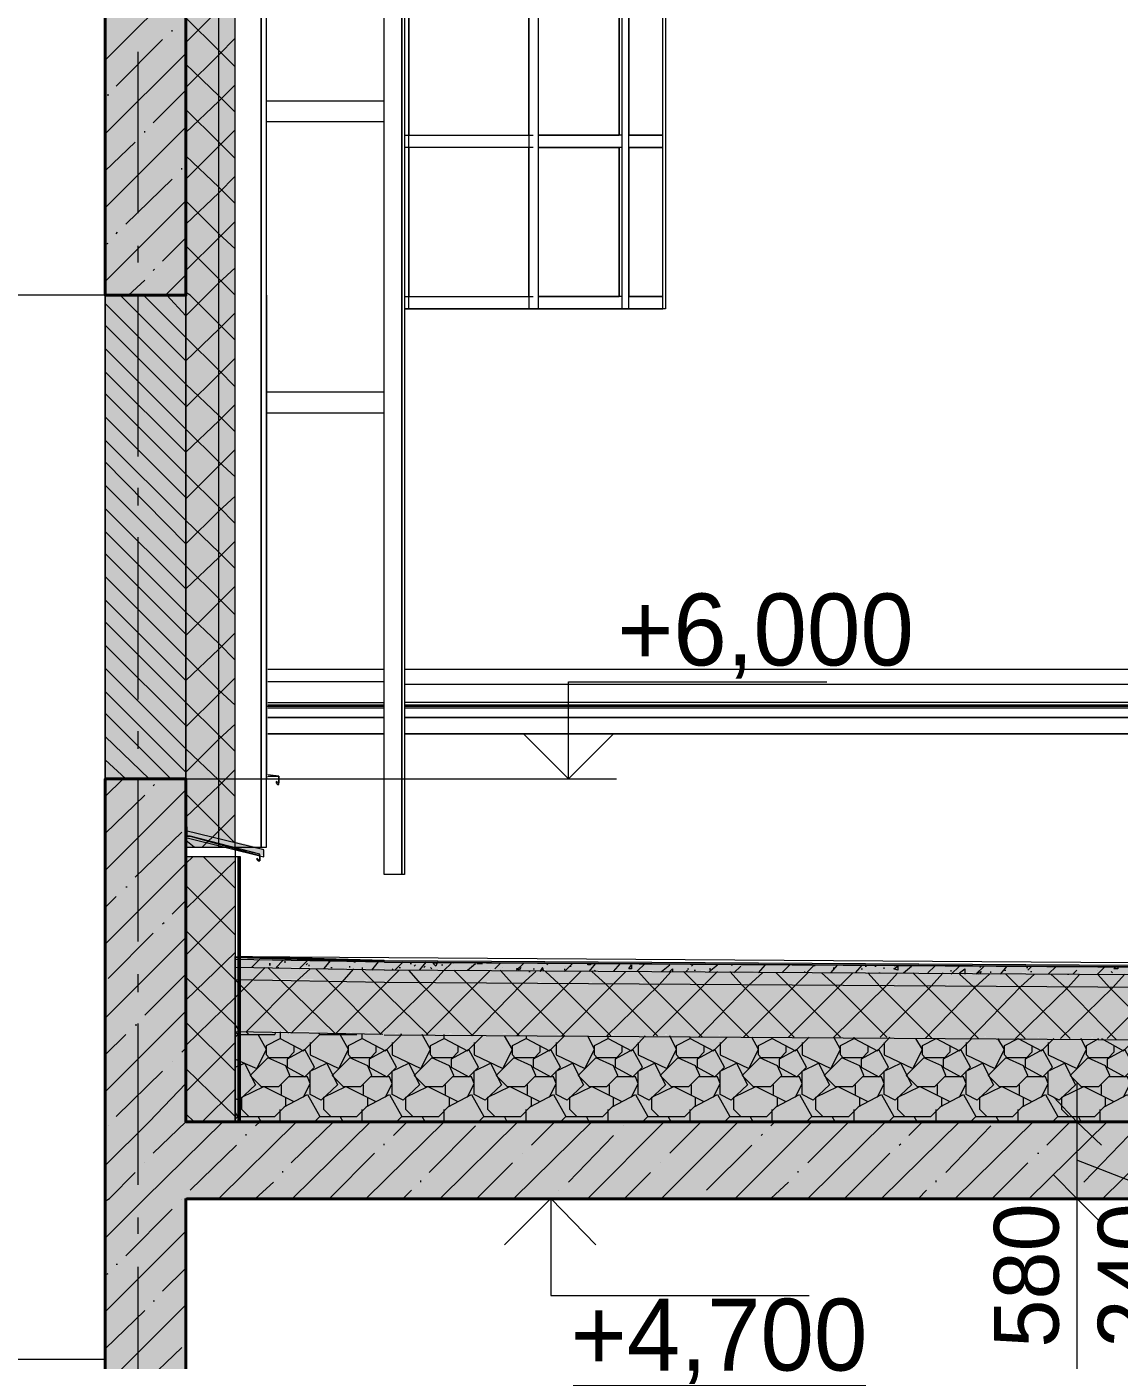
# Model space of a CAD drawing. Header units: millimetres. Extents: x -135211 to 49383, y -8033 to 228499.
# Drawn here: x -77892 to -74508, y 52855 to 56987 of the extents above; entities that cross this region are included whole.
import ezdxf

# ---------------------------------------------------------------- set-up
doc = ezdxf.new("R2010")
doc.units = ezdxf.units.MM
doc.layers.add('PDF _Геометрия', color=7, linetype='Continuous', true_color=0x1d1d1d)
doc.layers.add('PDF _Сплошная заливка', color=7, linetype='Continuous', true_color=0xffffff)
doc.layers.add('PDF _Текст', color=7, linetype='Continuous')

msp = doc.modelspace()

# ---------------------------------------------------------------- hatches: boundary and pattern name
at = {"layer": 'PDF _Сплошная заливка', "transparency": 33554559}
for points in [[(-77377.7, 54474.3), (-77157.6, 54419.2), (-77157.6, 54440.4), (-77377.7, 54495.4), (-77398.8, 54495.4), (-77398.8, 54474.3)], [(-76797.7, 54093.3), (-76994.8, 54097), (-77245.3, 54097), (-77245.3, 54072.1), (-77013.6, 54072.1), (-76785, 54067.9), (-76103.5, 54063.7), (-74071.6, 54051), (-73390.1, 54046.7), (-71358.2, 54034), (-70676.7, 54029.8), (-68644.8, 54017.1), (-67963.3, 54012.9), (-65931.5, 54000.2), (-65249.9, 53995.9), (-63218.1, 53983.2), (-63209.6, 53979), (-63209.6, 53983.2), (-63078.4, 53983.2), (-63078.4, 54008.6), (-63146.1, 54008.6), (-63861.5, 54004.4), (-63861.5, 54008.6), (-65804.5, 54021.3), (-66447.9, 54025.6), (-68390.9, 54038.3), (-69034.3, 54042.5), (-70977.3, 54055.2), (-71620.7, 54059.4), (-73563.7, 54072.1), (-74207.1, 54076.4)], [(-76797.7, 54067.9), (-76995.5, 54071.6), (-77245.3, 54071.6), (-77245.3, 54034), (-77013.6, 54034), (-76785, 54029.8), (-75489.7, 54021.3), (-74846.3, 54017.1), (-73551, 54008.6), (-72907.6, 54004.4), (-72259.9, 54000.2), (-71616.5, 53995.9), (-70321.1, 53987.5), (-69677.7, 53983.2), (-68382.4, 53974.8), (-67739, 53970.5), (-67091.3, 53966.3), (-66447.9, 53962.1), (-65152.6, 53953.6), (-64509.1, 53949.4), (-63861.5, 53945.1), (-63218.1, 53940.9), (-63209.6, 53936.7), (-63209.6, 53940.9), (-63141.9, 53945.1), (-63078.4, 53945.1), (-63078.4, 53983.2), (-63895.3, 53987.5), (-64572.6, 53991.7), (-65254.2, 53995.9), (-65931.5, 54000.2), (-66613, 54004.4), (-67967.6, 54012.9), (-68649.1, 54017.1), (-69326.4, 54021.3), (-70007.9, 54025.6), (-71362.5, 54034), (-72044, 54038.3), (-72721.3, 54042.5), (-73402.8, 54046.7), (-74757.4, 54055.2), (-75438.9, 54059.4), (-76116.2, 54063.7)], [(-76797.7, 54029.8), (-76994.3, 54033.5), (-77245.3, 54033.5), (-77245.3, 53873.2), (-77017.9, 53873.2), (-76789.3, 53868.9), (-76107.8, 53864.7), (-74753.2, 53856.2), (-74071.6, 53852), (-72717.1, 53843.5), (-72035.5, 53839.3), (-70003.7, 53826.6), (-69322.1, 53822.4), (-67967.6, 53813.9), (-67286, 53809.7), (-65931.5, 53801.2), (-65249.9, 53797), (-63218.1, 53784.3), (-63141.9, 53780), (-63141.9, 53784.3), (-63078.4, 53784.3), (-63078.4, 53945.1), (-63146.1, 53945.1), (-63861.5, 53940.9), (-63861.5, 53945.1), (-65804.5, 53957.8), (-66447.9, 53962.1), (-68390.9, 53974.8), (-69034.3, 53979), (-70977.3, 53991.7), (-71620.7, 53995.9), (-73563.7, 54008.6), (-74207.1, 54012.9)], [(-76797.7, 53868.9), (-76995.9, 53872.7), (-77245.3, 53872.7), (-77245.3, 53593.8), (-63078.4, 53593.8), (-63078.4, 53784.3), (-63895.3, 53788.5), (-64572.6, 53792.7), (-65254.2, 53797), (-65931.5, 53801.2), (-66613, 53805.4), (-67967.6, 53813.9), (-68649.1, 53818.1), (-69326.4, 53822.4), (-70007.9, 53826.6), (-71362.5, 53835.1), (-72044, 53839.3), (-72721.3, 53843.5), (-73402.8, 53847.8), (-74757.4, 53856.2), (-75438.9, 53860.5), (-76116.2, 53864.7)]]:
    msp.add_hatch(color=256, dxfattribs=at).paths.add_polyline_path(points)
h = msp.add_hatch(color=256, dxfattribs=at)
h.paths.add_polyline_path([(-77305.7, 54461.6), (-77301.5, 54457.3), (-77301.5, 54461.6)])
h.paths.add_polyline_path([(-77259.1, 54448.9), (-77250.7, 54444.6), (-77250.7, 54448.9)])
h.paths.add_polyline_path([(-77293, 54457.3), (-77284.5, 54453.1), (-77284.5, 54457.3)])
h.paths.add_polyline_path([(-77229.5, 54440.4), (-77216.8, 54436.2), (-77216.8, 54440.4)])
h.paths.add_polyline_path([(-77322.6, 54465.8), (-77318.4, 54461.6), (-77318.4, 54465.8)])
h.paths.add_polyline_path([(-77246.4, 54444.6), (-77233.7, 54440.4), (-77233.7, 54444.6)])
h.paths.add_polyline_path([(-77335.3, 54465.8), (-77335.3, 54470), (-77339.6, 54470)])
h.paths.add_polyline_path([(-77276.1, 54453.1), (-77267.6, 54448.9), (-77267.6, 54453.1)])
h.paths.add_polyline_path([(-77183, 54427.7), (-77183, 54431.9), (-77199.9, 54431.9)])
h.paths.add_polyline_path([(-77199.9, 54431.9), (-77199.9, 54436.2), (-77212.6, 54436.2)])
h.paths.add_polyline_path([(-77183, 54427.7), (-77170.3, 54423.5), (-77170.3, 54427.7)])
h = msp.add_hatch(color=256, dxfattribs=at)
h.paths.add_polyline_path([(-77648.6, 52776.8), (-77398.8, 52776.8), (-77398.8, 53356.7), (-77648.6, 53356.7)])
h.paths.add_polyline_path([(-77398.8, 52535.5), (-77648.6, 52535.5), (-77648.6, 48526.8), (-77398.8, 48526.8)])

# ---------------------------------------------------------------- linework, layer by layer
at = {"layer": 'PDF _Геометрия', "color": 7, "lineweight": 9}
for points in [[(-76785, 63960.6), (-76730, 63960.6), (-76721.5, 63960.6), (-76721.5, 54360), (-76730, 54360), (-76785, 54360), (-76785, 63296)], [(-76708.8, 56112.5), (-76708.8, 63960.6)], [(-76336.3, 63960.6), (-76336.3, 56112.5)], [(-76306.7, 56112.5), (-76306.7, 63960.6)], [(-76048.5, 63960.6), (-76048.5, 56112.5)], [(-76027.3, 56112.5), (-76027.3, 63960.6)], [(-77297.2, 54444.6), (-77297.2, 56154.8), (-77297.2, 57653.3), (-77297.2, 60354), (-77297.2, 62373.2)], [(-77246.4, 54444.6), (-77246.4, 56154.8), (-77246.4, 57653.3), (-77246.4, 60354), (-77246.4, 62373.2)], [(-76785, 56755.9), (-77149.1, 56755.9), (-77149.1, 57594), (-76785, 57594)], [(-76048.5, 56650.1), (-76065.4, 56650.1), (-76120.5, 56650.1), (-76183.9, 56650.1), (-76251.7, 56650.1), (-76306.7, 56650.1), (-76306.7, 57111.5), (-76255.9, 57111.5), (-76188.2, 57111.5), (-76128.9, 57111.5), (-76069.7, 57111.5), (-76057, 57111.5), (-76057, 56650.1), (-76057, 57111.5), (-76069.7, 57111.5), (-76128.9, 57111.5), (-76188.2, 57111.5), (-76255.9, 57111.5), (-76306.7, 57111.5), (-76251.7, 57111.5), (-76183.9, 57111.5), (-76120.5, 57111.5), (-76065.4, 57111.5), (-76057, 57111.5)], [(-76027.3, 57111.5), (-76027.3, 56650.1)], [(-77547, 56408.8), (-77547, 56908.3)], [(-77149.1, 56692.4), (-76785, 56692.4)], [(-76785, 55854.2), (-77149.1, 55854.2), (-77149.1, 56688.2)], [(-76721.5, 56650.1), (-76323.6, 56650.1)], [(-76057, 56650.1), (-76069.7, 56650.1), (-76128.9, 56650.1), (-76188.2, 56650.1), (-76255.9, 56650.1), (-76306.7, 56650.1)], [(-75921.5, 56612), (-75921.5, 56650.1)], [(-76323.6, 56612), (-76721.5, 56612)], [(-76048.5, 56150.6), (-76065.4, 56150.6), (-76120.5, 56150.6), (-76183.9, 56150.6), (-76251.7, 56150.6), (-76306.7, 56150.6), (-76306.7, 56612), (-76255.9, 56612), (-76188.2, 56612), (-76128.9, 56612), (-76069.7, 56612), (-76057, 56612), (-76057, 56150.6), (-76057, 56612), (-76069.7, 56612), (-76128.9, 56612), (-76188.2, 56612), (-76255.9, 56612), (-76306.7, 56612), (-76251.7, 56612), (-76183.9, 56612), (-76120.5, 56612), (-76065.4, 56612), (-76057, 56612)], [(-76048.5, 56612), (-76065.4, 56612), (-76120.5, 56612), (-76183.9, 56612), (-76251.7, 56612), (-76306.7, 56612)], [(-76027.3, 56612), (-76027.3, 56150.6)], [(-77500.4, 56154.8), (-77745.9, 56154.8), (-78334.3, 56154.8), (-78334.3, 56455.3), (-79134.4, 56455.3)], [(-77547, 56256.4), (-77547, 56307.2)], [(-77648.6, 54656.3), (-77648.6, 56154.8)], [(-77547, 55655.3), (-77547, 56154.8)], [(-77149.1, 56154.8), (-77149.1, 54669)], [(-76721.5, 56150.6), (-76323.6, 56150.6)], [(-76057, 56150.6), (-76069.7, 56150.6), (-76128.9, 56150.6), (-76188.2, 56150.6), (-76255.9, 56150.6), (-76306.7, 56150.6)], [(-75921.5, 56112.5), (-75921.5, 56150.6)], [(-77149.1, 54990.7), (-77149.1, 55790.8), (-76785, 55790.8)], [(-77547, 55502.9), (-77547, 55557.9)], [(-77547, 54901.8), (-77547, 55405.5)], [(-76785, 54994.9), (-77144.9, 54994.9)], [(-69690.4, 54994.9), (-76721.5, 54994.9)], [(-77479.3, 54656.3), (-76374.4, 54656.3), (-76213.6, 54656.3), (-76213.6, 54956.8), (-75413.5, 54956.8)], [(-76785, 54956.8), (-77144.9, 54956.8)], [(-69690.4, 54948.4), (-76721.5, 54948.4)], [(-76785, 54880.6), (-77149.1, 54880.6), (-77149.1, 54884.9)], [(-77144.9, 54893.3), (-76785, 54893.3)], [(-76785, 54884.9), (-77144.9, 54884.9), (-76785, 54884.9)], [(-77144.9, 54876.4), (-76785, 54876.4)], [(-69690.4, 54893.3), (-76721.5, 54893.3)], [(-69690.4, 54880.6), (-76721.5, 54880.6)], [(-76721.5, 54876.4), (-69690.4, 54876.4)], [(-77547, 54749.4), (-77547, 54804.4)], [(-77149.1, 54664.8), (-77149.1, 54656.3)], [(-77144.9, 54664.8), (-77111, 54664.8), (-77144.9, 54669)], [(-77547, 54152.6), (-77547, 54652.1)], [(-76366, 54656.3), (-76065.4, 54656.3)], [(-77398.8, 54478.5), (-77386.1, 54478.5), (-77398.8, 54478.5)], [(-77398.8, 54444.6), (-77398.8, 54415)], [(-77246.4, 54436.2), (-77246.4, 54415), (-77246.4, 53593.8), (-77246.4, 53873.2), (-77246.4, 54034), (-77246.4, 54072.1), (-77246.4, 54097.5), (-77246.4, 54101.8), (-77246.4, 54106), (-76785, 54093.3), (-77229.5, 54106), (-69728.5, 54055.2)], [(-77238, 54415), (-77238, 53593.8)], [(-77233.7, 54415), (-77233.7, 53593.8)], [(-63208.4, 54008.2), (-76783.9, 54092.9)], [(-77547, 53995.9), (-77547, 54051)], [(-63076.7, 53593.3), (-63076.7, 53783.7), (-63076.7, 53944.6), (-63076.7, 53982.7), (-63076.7, 54008.1), (-63076.7, 54012.3), (-63076.7, 54016.6), (-63076.7, 54012.3), (-63076.7, 54008.1), (-63076.7, 53982.7), (-63076.7, 53944.6), (-63076.7, 53783.7), (-63076.7, 53593.3), (-77245.3, 53593.3)], [(-77547, 53399.1), (-77547, 53898.6)], [(-74638.9, 53716.5), (-74638.9, 53356.7), (-74638.9, 52776.8), (-74638.9, 51955.6), (-74638.9, 49254.9), (-74638.9, 48653.8), (-74638.9, 48285.5), (-74638.9, 45034.5)], [(-74533, 53593.8), (-74638.9, 53593.8), (-74757.4, 53593.8)], [(-74312.9, 52895.3), (-74312.9, 53348.3), (-74638.9, 53475.3)], [(-77398.8, 53356.7), (-77398.8, 48653.8)], [(-76518.4, 53356.7), (-76319.4, 53356.7), (-76268.6, 53356.7), (-76268.6, 53056.2), (-75468.6, 53056.2)], [(-76421, 53356.7), (-76120.5, 53356.7)], [(-74533, 53356.7), (-74638.9, 53356.7), (-74757.4, 53356.7)], [(-77547, 53246.7), (-77547, 53297.5)], [(-77547, 52645.6), (-77547, 53145.1)]]:
    msp.add_lwpolyline(points, dxfattribs=at)
for points in [[(-76730, 63960.6), (-76730, 54360)], [(-75921.5, 63960.6), (-75913, 63960.6), (-75913, 56112.5), (-75921.5, 56112.5)], [(-75913, 63960.6), (-75913, 56112.5), (-75921.5, 56112.5), (-75921.5, 63960.6)], [(-77166, 62474.8), (-77166, 54444.6), (-77149.1, 54444.6), (-77149.1, 62474.8)], [(-77398.8, 57653.3), (-77398.8, 56154.8), (-77398.8, 54656.3), (-77398.8, 56154.8), (-77648.6, 56154.8), (-77648.6, 54656.3), (-77398.8, 54656.3), (-77398.8, 54444.6), (-77297.2, 54444.6), (-77246.4, 54444.6), (-77166, 54444.6), (-77166, 56154.8), (-77166, 57653.3), (-77166, 60354), (-77166, 62373.2), (-77246.4, 62373.2), (-77297.2, 62373.2), (-77398.8, 62373.2), (-77398.8, 60354)], [(-76336.3, 56650.1), (-76336.3, 57111.5), (-76708.8, 57111.5), (-76708.8, 56650.1)], [(-76057, 56650.1), (-76065.4, 56650.1), (-76120.5, 56650.1), (-76183.9, 56650.1), (-76251.7, 56650.1), (-76306.7, 56650.1), (-76255.9, 56650.1), (-76188.2, 56650.1), (-76128.9, 56650.1), (-76069.7, 56650.1)], [(-76027.3, 56650.1), (-76014.6, 56650.1), (-75976.5, 56650.1), (-75946.9, 56650.1), (-75930, 56650.1), (-75921.5, 56650.1), (-75930, 56650.1), (-75946.9, 56650.1), (-75976.5, 56650.1), (-76014.6, 56650.1)], [(-76027.3, 56650.1), (-76023.1, 56650.1), (-75985, 56650.1), (-75955.4, 56650.1), (-75938.4, 56650.1), (-75934.2, 56650.1), (-75938.4, 56650.1), (-75955.4, 56650.1), (-75985, 56650.1), (-76023.1, 56650.1)], [(-76336.3, 56150.6), (-76336.3, 56612), (-76708.8, 56612), (-76708.8, 56150.6)], [(-76027.3, 56612), (-76023.1, 56612), (-75985, 56612), (-75955.4, 56612), (-75938.4, 56612), (-75934.2, 56612), (-75938.4, 56612), (-75955.4, 56612), (-75985, 56612), (-76023.1, 56612)], [(-76027.3, 56612), (-76014.6, 56612), (-75976.5, 56612), (-75946.9, 56612), (-75930, 56612), (-75921.5, 56612), (-75930, 56612), (-75946.9, 56612), (-75976.5, 56612), (-76014.6, 56612)], [(-76057, 56150.6), (-76065.4, 56150.6), (-76120.5, 56150.6), (-76183.9, 56150.6), (-76251.7, 56150.6), (-76306.7, 56150.6), (-76255.9, 56150.6), (-76188.2, 56150.6), (-76128.9, 56150.6), (-76069.7, 56150.6)], [(-76027.3, 56150.6), (-76014.6, 56150.6), (-75976.5, 56150.6), (-75946.9, 56150.6), (-75930, 56150.6), (-75921.5, 56150.6), (-75930, 56150.6), (-75946.9, 56150.6), (-75976.5, 56150.6), (-76014.6, 56150.6)], [(-76027.3, 56150.6), (-76023.1, 56150.6), (-75985, 56150.6), (-75955.4, 56150.6), (-75938.4, 56150.6), (-75934.2, 56150.6), (-75938.4, 56150.6), (-75955.4, 56150.6), (-75985, 56150.6), (-76023.1, 56150.6)], [(-76721.5, 56112.5), (-76708.8, 56112.5)], [(-76721.5, 56112.5), (-76323.6, 56112.5), (-76251.7, 56112.5), (-76183.9, 56112.5), (-76120.5, 56112.5), (-76065.4, 56112.5), (-76014.6, 56112.5), (-75976.5, 56112.5), (-75946.9, 56112.5), (-75930, 56112.5), (-75921.5, 56112.5), (-75930, 56112.5), (-75946.9, 56112.5), (-75976.5, 56112.5), (-76014.6, 56112.5), (-76065.4, 56112.5), (-76120.5, 56112.5), (-76183.9, 56112.5), (-76251.7, 56112.5), (-76323.6, 56112.5), (-76255.9, 56112.5), (-76188.2, 56112.5), (-76128.9, 56112.5), (-76069.7, 56112.5), (-76023.1, 56112.5), (-75985, 56112.5), (-75955.4, 56112.5), (-75938.4, 56112.5), (-75934.2, 56112.5), (-75938.4, 56112.5), (-75955.4, 56112.5), (-75985, 56112.5), (-76023.1, 56112.5), (-76069.7, 56112.5), (-76128.9, 56112.5), (-76188.2, 56112.5), (-76255.9, 56112.5), (-76323.6, 56112.5)], [(-76336.3, 56112.5), (-76306.7, 56112.5)], [(-76048.5, 56112.5), (-76027.3, 56112.5), (-76035.8, 56112.5), (-76057, 56112.5)], [(-69690.4, 54884.9), (-76721.5, 54884.9)], [(-77144.9, 54846.8), (-76785, 54846.8)], [(-76721.5, 54846.8), (-69690.4, 54846.8)], [(-77144.9, 54796), (-76785, 54796)], [(-76721.5, 54796), (-69690.4, 54796)], [(-77119.5, 54647.8), (-77119.5, 54643.6), (-77115.2, 54639.4), (-77111, 54639.4), (-77111, 54664.8), (-77111, 54643.6)], [(-77394.6, 54478.5), (-77394.6, 54508.1), (-77398.8, 54508.1), (-77398.8, 54478.5)], [(-77398.8, 54474.3), (-77157.6, 54415), (-77157.6, 54436.2), (-77398.8, 54495.4)], [(-77170.3, 54423.5), (-77386.1, 54478.5), (-77170.3, 54419.2), (-77170.3, 54402.3), (-77178.7, 54410.8), (-77178.7, 54406.5), (-77174.5, 54402.3), (-77170.3, 54402.3)], [(-77229.5, 53593.8), (-77229.5, 54415), (-77233.7, 54415), (-77238, 54415), (-77246.4, 54415), (-77398.8, 54415), (-77398.8, 53593.8), (-77246.4, 53593.8), (-77238, 53593.8), (-77233.7, 53593.8)], [(-77398.8, 52776.8), (-69398.3, 52776.8), (-69398.3, 53356.7), (-77398.8, 53356.7)], [(-95546, 52776.8), (-77648.6, 52776.8), (-77648.6, 52840.3), (-77648.6, 52848.8), (-77648.6, 52857.2), (-95546, 52857.2), (-95546, 52848.8), (-95546, 52840.3)]]:
    msp.add_lwpolyline(points, close=True, dxfattribs=at)
at = {"layer": 'PDF _Геометрия', "color": 7, "lineweight": 40}
msp.add_lwpolyline([(-77648.6, 57653.3), (-77648.6, 56154.8), (-77398.8, 56154.8), (-77398.8, 57653.3)], close=True, dxfattribs=at)
at = {"layer": 'PDF _Геометрия', "lineweight": 9}
for points in [[(-77648.6, 56882.9), (-77398.8, 57132.6)], [(-77398.8, 56937.9), (-77297.2, 57039.5), (-77246.4, 57090.3)], [(-77441.2, 56971.8), (-77441.2, 56976)], [(-77246.4, 56861.7), (-77297.2, 56912.5), (-77398.8, 57014.1)], [(-77614.7, 56802.5), (-77470.8, 56946.4)], [(-77398.8, 56798.2), (-77297.2, 56899.8), (-77246.4, 56950.6)], [(-77648.6, 56654.3), (-77398.8, 56904)], [(-77246.4, 56722), (-77297.2, 56772.8), (-77398.8, 56870.2)], [(-77640.1, 56772.8), (-77640.1, 56777.1)], [(-77500.4, 56688.2), (-77398.8, 56789.8)], [(-77398.8, 56658.5), (-77297.2, 56755.9), (-77246.4, 56806.7)], [(-77246.4, 56578.1), (-77297.2, 56628.9), (-77398.8, 56730.5)], [(-77648.6, 56425.7), (-77398.8, 56675.5)], [(-77525.8, 56658.5), (-77525.8, 56662.8)], [(-77398.8, 56514.6), (-77297.2, 56616.2), (-77246.4, 56667)], [(-77648.6, 56540), (-77555.5, 56628.9)], [(-77246.4, 56438.4), (-77297.2, 56489.2), (-77398.8, 56586.6)], [(-77411.5, 56544.2), (-77411.5, 56548.5)], [(-77398.8, 56374.9), (-77297.2, 56472.3), (-77246.4, 56523.1)], [(-77585.1, 56374.9), (-77441.2, 56514.6)], [(-77246.4, 56298.7), (-77297.2, 56345.3), (-77398.8, 56446.9), (-77648.6, 56197.1)], [(-77398.8, 56231), (-77297.2, 56332.6), (-77246.4, 56383.4)], [(-77648.6, 56311.4), (-77640.1, 56315.7)], [(-77614.7, 56345.3), (-77610.5, 56349.5)], [(-77470.8, 56260.6), (-77398.8, 56332.6)], [(-77246.4, 56154.8), (-77297.2, 56205.6), (-77398.8, 56307.2)], [(-77500.4, 56231), (-77496.2, 56235.2)], [(-77458.1, 56154.8), (-77398.8, 56091.3), (-77335.3, 56154.8), (-77297.2, 56192.9), (-77246.4, 56239.5)], [(-77576.6, 56154.8), (-77525.8, 56201.4)], [(-77462.3, 56154.8), (-77398.8, 56218.3)], [(-77602, 56154.8), (-77398.8, 55951.6), (-77297.2, 56049), (-77246.4, 56099.8)], [(-77246.4, 55871.2), (-77297.2, 55922), (-77398.8, 56023.6), (-77530.1, 56154.8)], [(-77246.4, 56015.1), (-77297.2, 56065.9), (-77386.1, 56154.8), (-77398.8, 56163.3)], [(-77246.4, 55731.5), (-77297.2, 55782.3), (-77398.8, 55879.6), (-77648.6, 56129.4)], [(-77398.8, 55811.9), (-77648.6, 56061.7)], [(-77246.4, 55591.8), (-77297.2, 55638.4), (-77398.8, 55740), (-77648.6, 55989.7)], [(-77398.8, 55807.7), (-77297.2, 55909.3), (-77246.4, 55960.1)], [(-77648.6, 55917.7), (-77398.8, 55668), (-77297.2, 55765.4), (-77246.4, 55816.1)], [(-77246.4, 55447.9), (-77297.2, 55498.7), (-77398.8, 55600.3), (-77648.6, 55850)], [(-77398.8, 55528.3), (-77648.6, 55778.1)], [(-77246.4, 55308.2), (-77297.2, 55359), (-77398.8, 55456.3), (-77648.6, 55706.1)], [(-77398.8, 55524.1), (-77297.2, 55625.7), (-77246.4, 55676.5)], [(-77648.6, 55638.4), (-77398.8, 55384.4), (-77297.2, 55486), (-77246.4, 55532.5)], [(-77246.4, 55164.3), (-77297.2, 55215.1), (-77398.8, 55316.6), (-77648.6, 55566.4)], [(-77648.6, 55494.4), (-77398.8, 55244.7), (-77297.2, 55342), (-77246.4, 55392.8)], [(-77246.4, 55024.6), (-77297.2, 55075.4), (-77398.8, 55172.7), (-77648.6, 55422.5)], [(-77398.8, 55105), (-77648.6, 55354.7)], [(-77246.4, 54884.9), (-77297.2, 54931.4), (-77398.8, 55033), (-77648.6, 55282.8)], [(-77398.8, 55100.8), (-77297.2, 55202.4), (-77246.4, 55253.2)], [(-77648.6, 55210.8), (-77398.8, 54961.1), (-77297.2, 55058.4), (-77246.4, 55109.2)], [(-77246.4, 54740.9), (-77297.2, 54791.7), (-77398.8, 54893.3), (-77648.6, 55143.1)], [(-77398.8, 54821.4), (-77648.6, 55071.1)], [(-77246.4, 54601.3), (-77297.2, 54652.1), (-77398.8, 54749.4), (-77648.6, 54999.2)], [(-77398.8, 54817.1), (-77297.2, 54918.7), (-77246.4, 54969.5)], [(-77648.6, 54927.2), (-77398.8, 54677.5), (-77297.2, 54779), (-77246.4, 54825.6)], [(-77445.4, 54656.3), (-77648.6, 54859.5)], [(-77513.1, 54656.3), (-77648.6, 54787.5)], [(-77585.1, 54656.3), (-77648.6, 54715.6)], [(-77398.8, 54537.8), (-77297.2, 54635.1), (-77246.4, 54685.9)], [(-77648.6, 54601.3), (-77593.6, 54656.3)], [(-77648.6, 54372.7), (-77398.8, 54622.4)], [(-77500.4, 54635.1), (-77496.2, 54639.4)], [(-77648.6, 54487), (-77525.8, 54605.5)], [(-77246.4, 54457.3), (-77297.2, 54508.1), (-77398.8, 54609.7)], [(-77348, 54444.6), (-77297.2, 54495.4), (-77246.4, 54546.2)], [(-77398.8, 54508.1), (-77394.6, 54508.1)], [(-77555.5, 54351.5), (-77411.5, 54491.2)], [(-77373.4, 54444.6), (-77398.8, 54465.8)], [(-77394.6, 54482.7), (-77394.6, 54482.7)], [(-77394.6, 54478.5), (-77394.6, 54478.5)], [(-77373.4, 54474.3), (-77373.4, 54474.3)], [(-77352.3, 54470), (-77348, 54470)], [(-77331.1, 54461.6), (-77326.9, 54465.8)], [(-77305.7, 54457.3), (-77305.7, 54457.3)], [(-77284.5, 54448.9), (-77284.5, 54453.1)], [(-77648.6, 54144.1), (-77398.8, 54393.8), (-77377.7, 54415)], [(-77246.4, 54317.6), (-77343.8, 54415)], [(-77263.4, 54444.6), (-77259.1, 54444.6)], [(-77238, 54440.4), (-77238, 54440.4)], [(-77216.8, 54431.9), (-77216.8, 54436.2)], [(-77195.7, 54427.7), (-77191.4, 54427.7)], [(-77174.5, 54419.2), (-77170.3, 54423.5)], [(-77398.8, 54254.1), (-77246.4, 54402.3)], [(-77648.6, 54258.4), (-77614.7, 54292.2)], [(-77585.1, 54321.9), (-77580.9, 54321.9)], [(-77246.4, 54173.7), (-77398.8, 54326.1)], [(-77441.2, 54237.2), (-77398.8, 54279.5)], [(-77398.8, 54110.2), (-77246.4, 54262.6)], [(-77470.8, 54207.6), (-77466.6, 54211.8)], [(-77648.6, 53915.5), (-77398.8, 54165.3)], [(-77640.1, 54038.3), (-77500.4, 54178)], [(-77081.4, 53868.9), (-77246.4, 54034), (-77398.8, 54186.4)], [(-77398.8, 53970.5), (-77246.4, 54118.7)], [(-77246.4, 54097.5), (-77246.4, 54097.5)], [(-77233.7, 54084.8), (-77233.7, 54084.8)], [(-77195.7, 54072.1), (-77170.3, 54097.5)], [(-77140.6, 54084.8), (-77136.4, 54084.8)], [(-77119.5, 54072.1), (-77098.3, 54093.3)], [(-77094.1, 54089.1), (-77089.8, 54089.1)], [(-77047.5, 54067.9), (-77022.1, 54093.3)], [(-77026.3, 54080.6), (-77022.1, 54084.8)], [(-76971.3, 54067.9), (-76950.1, 54093.3)], [(-76878.2, 54089.1), (-76873.9, 54089.1)], [(-76823.1, 54063.7), (-76802, 54089.1)], [(-76797.7, 53864.7), (-76636.9, 54021.3), (-76598.8, 54063.7), (-76577.6, 54084.8)], [(-76793.5, 54089.1), (-76793.5, 54089.1)], [(-76751.2, 54063.7), (-76725.8, 54089.1)], [(-76704.6, 54084.8), (-76700.4, 54084.8)], [(-76675, 54063.7), (-76653.8, 54089.1)], [(-76624.2, 54084.8), (-76624.2, 54089.1)], [(-76569.2, 54084.8), (-76569.2, 54084.8)], [(-76526.8, 54063.7), (-76501.4, 54084.8)], [(-76497.2, 54084.8), (-76497.2, 54084.8)], [(-76497.2, 54084.8), (-76480.3, 54084.8)], [(-76480.3, 54084.8), (-76480.3, 54084.8)], [(-76442.2, 54067.9), (-76425.2, 54084.8)], [(-76374.4, 54063.7), (-76353.3, 54084.8)], [(-76281.3, 54080.6), (-76277.1, 54084.8)], [(-76226.3, 54059.4), (-76200.9, 54084.8)], [(-76145.8, 54084.8), (-76145.8, 54080.6), (-76154.3, 54080.6), (-76154.3, 54084.8)], [(-76150.1, 54059.4), (-76128.9, 54084.8)], [(-76073.9, 54059.4), (-76052.7, 54084.8)], [(-76001.9, 54059.4), (-75976.5, 54084.8)], [(-77525.8, 53924), (-77398.8, 54051)], [(-77398.8, 53830.8), (-77246.4, 53979), (-77191.4, 54034), (-77153.3, 54072.1)], [(-77229.5, 53873.2), (-77246.4, 53894.3), (-77398.8, 54042.5)], [(-77204.1, 53864.7), (-77212.6, 53873.2), (-77056, 54029.8), (-77013.6, 54067.9)], [(-76937.4, 53868.9), (-77102.5, 54029.8), (-77144.9, 54072.1)], [(-77140.6, 54080.6), (-77136.4, 54080.6)], [(-77115.2, 54072.1), (-77111, 54072.1)], [(-77072.9, 53868.9), (-76916.3, 54025.6), (-76878.2, 54067.9)], [(-77043.3, 54076.4), (-77043.3, 54076.4)], [(-77017.9, 54080.6), (-77017.9, 54076.4)], [(-76793.5, 53864.7), (-76958.6, 54029.8), (-76996.7, 54067.9)], [(-76950.1, 54072.1), (-76945.9, 54072.1)], [(-76933.2, 53868.9), (-76776.6, 54025.6), (-76738.5, 54063.7)], [(-76890.9, 54072.1), (-76890.9, 54076.4)], [(-76852.8, 54072.1), (-76852.8, 54067.9)], [(-76649.6, 53864.7), (-76814.7, 54025.6), (-76852.8, 54063.7)], [(-76759.6, 54067.9), (-76755.4, 54063.7)], [(-76738.5, 54072.1), (-76734.2, 54072.1)], [(-76509.9, 53860.5), (-76670.7, 54021.3), (-76708.8, 54063.7)], [(-76691.9, 54076.4), (-76687.7, 54080.6)], [(-76662.3, 54072.1), (-76658.1, 54076.4)], [(-76653.8, 53864.7), (-76497.2, 54021.3), (-76454.9, 54063.7)], [(-76641.1, 54072.1), (-76636.9, 54067.9)], [(-76607.3, 54080.6), (-76603, 54080.6)], [(-76366, 53860.5), (-76526.8, 54021.3), (-76569.2, 54063.7)], [(-76514.1, 54076.4), (-76509.9, 54076.4)], [(-76514.1, 53860.5), (-76357.5, 54021.3), (-76315.2, 54059.4)], [(-76344.8, 53860.5), (-76344.8, 53852), (-76272.8, 53813.9), (-76226.3, 53860.5), (-76387.1, 54021.3), (-76425.2, 54063.7)], [(-76416.8, 54072.1), (-76416.8, 54072.1)], [(-76374.4, 53860.5), (-76213.6, 54021.3), (-76175.5, 54059.4)], [(-76336.3, 54059.4), (-76332.1, 54059.4)], [(-76323.6, 54067.9), (-76319.4, 54067.9)], [(-76289.8, 54059.4), (-76294, 54072.1), (-76302.5, 54059.4), (-76294, 54067.9)], [(-76298.2, 54063.7), (-76298.2, 54063.7)], [(-76289.8, 54067.9), (-76289.8, 54067.9)], [(-76082.4, 53860.5), (-76243.2, 54021.3), (-76285.5, 54059.4)], [(-76234.7, 53860.5), (-76073.9, 54021.3), (-76035.8, 54059.4)], [(-76226.3, 54067.9), (-76226.3, 54063.7)], [(-76222, 54076.4), (-76222, 54076.4)], [(-76209.3, 54076.4), (-76205.1, 54076.4)], [(-75938.4, 53860.5), (-76099.3, 54021.3), (-76141.6, 54059.4)], [(-76133.1, 54063.7), (-76128.9, 54059.4)], [(-76095.1, 53860.5), (-75934.2, 54017.1), (-75896.1, 54059.4)], [(-76027.3, 54072.1), (-76023.1, 54072.1)], [(-75798.7, 53856.2), (-75959.6, 54017.1), (-75997.7, 54059.4)], [(-75951.1, 53860.5), (-75794.5, 54017.1), (-75752.2, 54059.4)], [(-75925.7, 54059.4), (-75900.3, 54080.6)], [(-75900.3, 54059.4), (-75891.9, 54067.9), (-75891.9, 54059.4)], [(-75654.8, 53856.2), (-75815.7, 54017.1), (-75858, 54059.4)], [(-75849.5, 54059.4), (-75845.3, 54063.7)], [(-75845.3, 54067.9), (-75841.1, 54067.9)], [(-75832.6, 54076.4), (-75828.4, 54080.6)], [(-75824.1, 54063.7), (-75819.9, 54063.7)], [(-75811.4, 53856.2), (-75654.8, 54017.1), (-75612.5, 54055.2)], [(-75777.6, 54059.4), (-75752.2, 54080.6), (-75756.4, 54080.6)], [(-75777.6, 54067.9), (-75773.3, 54067.9)], [(-75515.1, 53856.2), (-75676, 54017.1), (-75714.1, 54059.4)], [(-75709.8, 54080.6), (-75705.6, 54080.6)], [(-75701.4, 54055.2), (-75680.2, 54076.4)], [(-75671.7, 53856.2), (-75510.9, 54017.1), (-75472.8, 54055.2)], [(-75625.2, 54055.2), (-75604, 54080.6)], [(-75371.2, 53856.2), (-75532.1, 54017.1), (-75570.2, 54055.2)], [(-75553.2, 54055.2), (-75527.8, 54080.6)], [(-75532.1, 53856.2), (-75371.2, 54017.1), (-75333.1, 54055.2)], [(-75489.7, 53839.3), (-75489.7, 53801.2), (-75400.8, 53758.9), (-75371.2, 53818.1), (-75392.4, 53856.2), (-75231.5, 54012.9), (-75193.4, 54055.2)], [(-75481.3, 54055.2), (-75481.3, 54059.4)], [(-75477, 54055.2), (-75451.6, 54080.6), (-75451.6, 54076.4), (-75451.6, 54080.6)], [(-75227.3, 53856.2), (-75388.1, 54017.1), (-75430.5, 54055.2)], [(-75400.8, 54055.2), (-75379.7, 54080.6)], [(-75396.6, 54059.4), (-75396.6, 54059.4)], [(-75392.4, 54067.9), (-75392.4, 54072.1)], [(-75324.6, 54055.2), (-75303.5, 54080.6)], [(-75307.7, 54067.9), (-75303.5, 54067.9)], [(-75295, 54076.4), (-75290.8, 54076.4)], [(-75087.6, 53852), (-75248.4, 54012.9), (-75286.5, 54055.2)], [(-75265.4, 54076.4), (-75261.1, 54076.4)], [(-75252.7, 54055.2), (-75248.4, 54055.2)], [(-75248.4, 53856.2), (-75091.8, 54012.9), (-75053.7, 54055.2)], [(-75235.7, 54067.9), (-75235.7, 54072.1)], [(-75176.5, 54055.2), (-75151.1, 54076.4)], [(-74943.7, 53852), (-75104.5, 54012.9), (-75146.8, 54055.2)], [(-75108.7, 53852), (-74952.1, 54012.9), (-74909.8, 54051)], [(-75100.3, 54055.2), (-75079.1, 54076.4)], [(-75028.3, 54051), (-75002.9, 54076.4)], [(-75028.3, 54059.4), (-75028.3, 54063.7)], [(-74998.7, 54051), (-75002.9, 54055.2), (-74986, 54067.9), (-74986, 54051)], [(-74799.7, 53852), (-74960.6, 54012.9), (-75002.9, 54051)], [(-74969.1, 53852), (-74812.4, 54012.9), (-74770.1, 54051)], [(-74952.1, 54051), (-74926.7, 54076.4)], [(-74943.7, 54051), (-74947.9, 54055.2), (-74935.2, 54059.4), (-74939.4, 54051)], [(-74939.4, 54072.1), (-74935.2, 54076.4)], [(-74905.6, 54055.2), (-74905.6, 54059.4)], [(-74875.9, 54051), (-74854.8, 54076.4)], [(-74863.2, 54063.7), (-74859, 54063.7)], [(-74660, 53852), (-74820.9, 54012.9), (-74859, 54051)], [(-74829.4, 53852), (-74668.5, 54008.6), (-74630.4, 54051)], [(-74795.5, 54072.1), (-74791.3, 54072.1)], [(-74791.3, 54063.7), (-74778.6, 54076.4)], [(-74782.8, 54059.4), (-74778.6, 54059.4)], [(-74727.8, 54051), (-74702.4, 54076.4)], [(-74516.1, 53847.8), (-74677, 54012.9), (-74719.3, 54051)], [(-74689.7, 53852), (-74528.8, 54008.6), (-74490.7, 54051)], [(-74668.5, 54051), (-74664.3, 54051)], [(-74651.6, 54051), (-74638.9, 54063.7)], [(-74376.4, 53847.8), (-74537.3, 54008.6), (-74575.4, 54051), (-74554.2, 54072.1)], [(-74575.4, 54063.7), (-74575.4, 54063.7)], [(-74545.7, 53852), (-74389.1, 54008.6), (-74351, 54046.7), (-74329.9, 54072.1)], [(-74533, 54059.4), (-74528.8, 54055.2)], [(-74511.9, 54072.1), (-74511.9, 54067.9), (-74524.6, 54067.9), (-74520.4, 54072.1)], [(-77246.4, 54034), (-77246.4, 54034)], [(-77648.6, 53686.9), (-77398.8, 53936.7)], [(-77555.5, 53894.3), (-77551.2, 53894.3)], [(-77246.4, 53750.4), (-77398.8, 53902.8)], [(-77648.6, 53801.2), (-77585.1, 53864.7)], [(-77398.8, 53686.9), (-77246.4, 53839.3)], [(-77246.4, 53856.2), (-77238, 53864.7), (-77123.7, 53864.7), (-77119.5, 53873.2)], [(-77238, 53864.7), (-77246.4, 53873.2)], [(-77246.4, 53788.5), (-77178.7, 53758.9), (-77149.1, 53818.1), (-77174.5, 53864.7)], [(-77064.4, 53830.8), (-77064.4, 53809.7), (-77081.4, 53792.7), (-77140.6, 53792.7), (-77149.1, 53801.2), (-77149.1, 53830.8), (-77106.8, 53852)], [(-77106.8, 53873.2), (-77106.8, 53852), (-77034.8, 53813.9), (-76984, 53864.7), (-76869.7, 53864.7)], [(-77013.6, 53839.3), (-77013.6, 53801.2), (-76924.7, 53758.9), (-76895.1, 53818.1), (-76920.5, 53864.7)], [(-76984, 53864.7), (-76988.2, 53868.9)], [(-76950.1, 53864.7), (-76950.1, 53868.9)], [(-76810.4, 53830.8), (-76810.4, 53809.7), (-76827.4, 53792.7), (-76886.6, 53792.7), (-76895.1, 53801.2), (-76895.1, 53830.8), (-76852.8, 53852), (-76852.8, 53864.7)], [(-76869.7, 53864.7), (-76869.7, 53864.7)], [(-76852.8, 53852), (-76780.8, 53813.9), (-76730, 53864.7), (-76734.2, 53864.7)], [(-76759.6, 53839.3), (-76759.6, 53801.2), (-76670.7, 53758.9), (-76641.1, 53818.1), (-76666.5, 53864.7)], [(-76556.5, 53830.8), (-76556.5, 53809.7), (-76573.4, 53792.7), (-76632.7, 53792.7), (-76641.1, 53801.2), (-76641.1, 53830.8), (-76598.8, 53852), (-76598.8, 53864.7)], [(-76598.8, 53852), (-76526.8, 53813.9), (-76480.3, 53860.5)], [(-76505.7, 53839.3), (-76505.7, 53801.2), (-76416.8, 53758.9), (-76387.1, 53818.1), (-76412.5, 53860.5)], [(-76302.5, 53830.8), (-76302.5, 53809.7), (-76319.4, 53792.7), (-76378.7, 53792.7), (-76387.1, 53801.2), (-76387.1, 53830.8), (-76344.8, 53852)], [(-76251.7, 53839.3), (-76251.7, 53801.2), (-76162.8, 53758.9), (-76133.1, 53818.1), (-76154.3, 53860.5)], [(-76048.5, 53830.8), (-76048.5, 53809.7), (-76065.4, 53792.7), (-76124.7, 53792.7), (-76133.1, 53801.2), (-76133.1, 53830.8), (-76090.8, 53852), (-76090.8, 53860.5)], [(-76090.8, 53852), (-76018.9, 53813.9), (-75976.5, 53860.5)], [(-75997.7, 53839.3), (-75997.7, 53801.2), (-75908.8, 53758.9), (-75879.2, 53818.1), (-75900.3, 53860.5)], [(-75794.5, 53830.8), (-75794.5, 53809.7), (-75811.4, 53792.7), (-75870.7, 53792.7), (-75879.2, 53801.2), (-75879.2, 53830.8), (-75836.8, 53852), (-75836.8, 53856.2)], [(-75836.8, 53852), (-75764.9, 53813.9), (-75722.5, 53856.2)], [(-75743.7, 53839.3), (-75743.7, 53801.2), (-75654.8, 53758.9), (-75625.2, 53818.1), (-75646.3, 53856.2)], [(-75540.5, 53830.8), (-75540.5, 53809.7), (-75557.5, 53792.7), (-75616.7, 53792.7), (-75625.2, 53801.2), (-75625.2, 53830.8), (-75582.9, 53852), (-75582.9, 53856.2)], [(-75582.9, 53852), (-75510.9, 53813.9), (-75468.6, 53856.2)], [(-75286.5, 53830.8), (-75286.5, 53809.7), (-75303.5, 53792.7), (-75362.7, 53792.7), (-75371.2, 53801.2), (-75371.2, 53830.8), (-75328.9, 53852), (-75328.9, 53856.2)], [(-75328.9, 53852), (-75256.9, 53813.9), (-75218.8, 53856.2)], [(-75235.7, 53839.3), (-75235.7, 53801.2), (-75146.8, 53758.9), (-75117.2, 53818.1), (-75138.4, 53852)], [(-75032.6, 53830.8), (-75032.6, 53809.7), (-75049.5, 53792.7), (-75108.7, 53792.7), (-75117.2, 53801.2), (-75117.2, 53830.8), (-75074.9, 53852), (-75002.9, 53813.9), (-74964.8, 53852)], [(-75074.9, 53852), (-75074.9, 53852)], [(-74981.8, 53839.3), (-74981.8, 53801.2), (-74892.9, 53758.9), (-74863.2, 53818.1), (-74884.4, 53852)], [(-74778.6, 53830.8), (-74778.6, 53809.7), (-74795.5, 53792.7), (-74854.8, 53792.7), (-74863.2, 53801.2), (-74863.2, 53830.8), (-74820.9, 53852), (-74748.9, 53813.9), (-74710.8, 53852)], [(-74820.9, 53852), (-74820.9, 53852)], [(-74727.8, 53839.3), (-74727.8, 53801.2), (-74638.9, 53758.9), (-74609.2, 53818.1), (-74626.2, 53852)], [(-74524.6, 53830.8), (-74524.6, 53809.7), (-74541.5, 53792.7), (-74600.8, 53792.7), (-74609.2, 53801.2), (-74609.2, 53830.8), (-74571.1, 53852)], [(-74562.7, 53852), (-74495, 53813.9), (-74461.1, 53847.8)], [(-77411.5, 53809.7), (-77398.8, 53822.4)], [(-77441.2, 53780), (-77441.2, 53780)], [(-77246.4, 53610.7), (-77398.8, 53758.9)], [(-77246.4, 53763.1), (-77216.8, 53775.8), (-77183, 53708.1), (-77233.7, 53661.5), (-77246.4, 53665.7)], [(-77648.6, 53458.3), (-77513.1, 53593.8), (-77398.8, 53712.3)], [(-77614.7, 53610.7), (-77470.8, 53750.4)], [(-77034.8, 53670), (-77013.6, 53712.3), (-77022.1, 53733.5), (-77081.4, 53733.5)], [(-76780.8, 53670), (-76759.6, 53712.3), (-76768.1, 53733.5), (-76827.4, 53733.5)], [(-76526.8, 53670), (-76505.7, 53712.3), (-76514.1, 53733.5), (-76573.4, 53733.5)], [(-76272.8, 53670), (-76251.7, 53712.3), (-76260.1, 53733.5), (-76319.4, 53733.5)], [(-76018.9, 53670), (-75997.7, 53712.3), (-76006.2, 53733.5), (-76065.4, 53733.5)], [(-75764.9, 53670), (-75743.7, 53712.3), (-75752.2, 53733.5), (-75811.4, 53733.5)], [(-75510.9, 53670), (-75489.7, 53712.3), (-75498.2, 53733.5), (-75557.5, 53733.5)], [(-75256.9, 53670), (-75235.7, 53712.3), (-75244.2, 53733.5), (-75303.5, 53733.5)], [(-75002.9, 53670), (-74981.8, 53712.3), (-74990.2, 53733.5), (-75049.5, 53733.5)], [(-74748.9, 53670), (-74727.8, 53712.3), (-74736.2, 53733.5), (-74795.5, 53733.5)], [(-74495, 53670), (-74473.8, 53712.3), (-74482.3, 53733.5), (-74541.5, 53733.5)], [(-77348, 53593.8), (-77246.4, 53695.4)], [(-77246.4, 53602.3), (-77238, 53610.7), (-77123.7, 53610.7), (-77089.8, 53644.6), (-77089.8, 53670)], [(-77204.1, 53610.7), (-77225.3, 53631.9), (-77225.3, 53670), (-77157.6, 53703.8), (-77064.4, 53657.3)], [(-77102.5, 53678.4), (-77102.5, 53708.1)], [(-77094.1, 53640.4), (-77022.1, 53678.4), (-76984, 53610.7)], [(-77000.9, 53593.8), (-76984, 53610.7), (-76869.7, 53610.7), (-76835.8, 53644.6), (-76835.8, 53670)], [(-76950.1, 53610.7), (-76971.3, 53631.9), (-76971.3, 53670), (-76903.6, 53703.8), (-76810.4, 53657.3)], [(-76848.5, 53678.4), (-76848.5, 53708.1)], [(-76840.1, 53640.4), (-76768.1, 53678.4), (-76730, 53610.7)], [(-76746.9, 53593.8), (-76730, 53610.7), (-76615.7, 53610.7), (-76581.9, 53644.6), (-76581.9, 53670)], [(-76696.1, 53610.7), (-76717.3, 53631.9), (-76717.3, 53670), (-76649.6, 53703.8), (-76556.5, 53657.3)], [(-76594.6, 53678.4), (-76594.6, 53708.1)], [(-76586.1, 53640.4), (-76514.1, 53678.4), (-76476, 53610.7)], [(-76493, 53593.8), (-76476, 53610.7), (-76361.7, 53610.7), (-76327.9, 53644.6), (-76327.9, 53670)], [(-76442.2, 53610.7), (-76463.3, 53631.9), (-76463.3, 53670), (-76395.6, 53703.8), (-76302.5, 53657.3)], [(-76340.6, 53678.4), (-76340.6, 53708.1)], [(-76332.1, 53640.4), (-76260.1, 53678.4), (-76222, 53610.7)], [(-76239, 53593.8), (-76222, 53610.7), (-76107.8, 53610.7), (-76073.9, 53644.6), (-76073.9, 53670)], [(-76188.2, 53610.7), (-76209.3, 53631.9), (-76209.3, 53670), (-76141.6, 53703.8), (-76048.5, 53657.3)], [(-76086.6, 53678.4), (-76086.6, 53708.1)], [(-76078.1, 53640.4), (-76006.2, 53678.4), (-75968.1, 53610.7)], [(-75985, 53593.8), (-75968.1, 53610.7), (-75853.8, 53610.7), (-75819.9, 53644.6), (-75819.9, 53670)], [(-75934.2, 53610.7), (-75955.4, 53631.9), (-75955.4, 53670), (-75887.6, 53703.8), (-75794.5, 53657.3)], [(-75832.6, 53678.4), (-75832.6, 53708.1)], [(-75824.1, 53640.4), (-75752.2, 53678.4), (-75714.1, 53610.7)], [(-75731, 53593.8), (-75714.1, 53610.7), (-75599.8, 53610.7), (-75565.9, 53644.6), (-75565.9, 53670)], [(-75680.2, 53610.7), (-75701.4, 53631.9), (-75701.4, 53670), (-75633.6, 53703.8), (-75540.5, 53657.3)], [(-75578.6, 53678.4), (-75578.6, 53708.1)], [(-75570.2, 53640.4), (-75498.2, 53678.4), (-75460.1, 53610.7)], [(-75477, 53593.8), (-75460.1, 53610.7), (-75345.8, 53610.7), (-75311.9, 53644.6), (-75311.9, 53670)], [(-75426.2, 53610.7), (-75447.4, 53631.9), (-75447.4, 53670), (-75379.7, 53703.8), (-75286.5, 53657.3)], [(-75324.6, 53678.4), (-75324.6, 53708.1)], [(-75316.2, 53640.4), (-75244.2, 53678.4), (-75206.1, 53610.7)], [(-75223, 53593.8), (-75206.1, 53610.7), (-75091.8, 53610.7), (-75057.9, 53644.6), (-75057.9, 53670)], [(-75172.2, 53610.7), (-75193.4, 53631.9), (-75193.4, 53670), (-75125.7, 53703.8), (-75032.6, 53657.3)], [(-75070.6, 53678.4), (-75070.6, 53708.1)], [(-75062.2, 53640.4), (-74990.2, 53678.4), (-74952.1, 53610.7)], [(-74969.1, 53593.8), (-74952.1, 53610.7), (-74837.8, 53610.7), (-74804, 53644.6), (-74804, 53670)], [(-74918.3, 53610.7), (-74939.4, 53631.9), (-74939.4, 53670), (-74871.7, 53703.8), (-74778.6, 53657.3)], [(-74816.7, 53678.4), (-74816.7, 53708.1)], [(-74808.2, 53640.4), (-74736.2, 53678.4), (-74698.1, 53610.7)], [(-74715.1, 53593.8), (-74698.1, 53610.7), (-74583.8, 53610.7), (-74550, 53644.6), (-74550, 53670)], [(-74664.3, 53610.7), (-74685.4, 53631.9), (-74685.4, 53670), (-74617.7, 53703.8), (-74524.6, 53657.3)], [(-74562.7, 53678.4), (-74562.7, 53708.1)], [(-74554.2, 53640.4), (-74482.3, 53678.4), (-74444.2, 53610.7)], [(-77106.8, 53598), (-77106.8, 53631.9)], [(-76852.8, 53598), (-76852.8, 53631.9)], [(-76598.8, 53598), (-76598.8, 53631.9)], [(-76344.8, 53598), (-76344.8, 53631.9)], [(-76090.8, 53598), (-76090.8, 53631.9)], [(-75836.8, 53598), (-75836.8, 53631.9)], [(-75582.9, 53598), (-75582.9, 53631.9)], [(-75328.9, 53598), (-75328.9, 53631.9)], [(-75074.9, 53598), (-75074.9, 53631.9)], [(-74820.9, 53598), (-74820.9, 53631.9)], [(-74566.9, 53598), (-74566.9, 53631.9)], [(-77648.6, 53234), (-77525.8, 53356.7), (-77284.5, 53593.8)], [(-77500.4, 53496.4), (-77398.8, 53593.8), (-77398.8, 53598)], [(-77373.4, 53593.8), (-77398.8, 53619.2)], [(-77297.2, 53356.7), (-77056, 53593.8)], [(-77238, 53610.7), (-77246.4, 53623.4)], [(-77183, 53581.1), (-77170.3, 53593.8)], [(-77166, 53593.8), (-77174.5, 53610.7)], [(-77111, 53593.8), (-77106.8, 53598), (-77102.5, 53593.8)], [(-77072.9, 53466.8), (-76941.7, 53593.8)], [(-77068.7, 53356.7), (-76827.4, 53593.8)], [(-76912, 53593.8), (-76920.5, 53610.7)], [(-76857, 53593.8), (-76852.8, 53598), (-76848.5, 53593.8)], [(-76840.1, 53356.7), (-76598.8, 53593.8)], [(-76755.4, 53551.5), (-76713.1, 53593.8)], [(-76658.1, 53593.8), (-76666.5, 53610.7)], [(-76611.5, 53356.7), (-76370.2, 53593.8)], [(-76603, 53593.8), (-76598.8, 53598), (-76594.6, 53593.8)], [(-76404.1, 53593.8), (-76412.5, 53610.7)], [(-76382.9, 53356.7), (-76141.6, 53593.8)], [(-76349, 53593.8), (-76344.8, 53598), (-76340.6, 53593.8)], [(-76327.9, 53521.8), (-76255.9, 53593.8)], [(-76150.1, 53593.8), (-76158.5, 53610.7)], [(-76154.3, 53356.7), (-75917.3, 53593.8)], [(-76095.1, 53593.8), (-76090.8, 53598), (-76086.6, 53593.8)], [(-75925.7, 53356.7), (-75688.7, 53593.8)], [(-75896.1, 53593.8), (-75904.6, 53610.7)], [(-75900.3, 53496.4), (-75803, 53593.8)], [(-75841.1, 53593.8), (-75836.8, 53598), (-75832.6, 53593.8)], [(-75697.1, 53356.7), (-75460.1, 53593.8)], [(-75642.1, 53593.8), (-75650.6, 53610.7)], [(-75587.1, 53593.8), (-75582.9, 53598), (-75578.6, 53593.8)], [(-75587.1, 53581.1), (-75574.4, 53593.8)], [(-75472.8, 53356.7), (-75231.5, 53593.8)], [(-75472.8, 53466.8), (-75345.8, 53593.8)], [(-75388.1, 53593.8), (-75396.6, 53610.7)], [(-75333.1, 53593.8), (-75328.9, 53598), (-75324.6, 53593.8)], [(-75244.2, 53356.7), (-75002.9, 53593.8)], [(-75159.5, 53551.5), (-75117.2, 53593.8)], [(-75134.1, 53593.8), (-75142.6, 53610.7)], [(-75079.1, 53593.8), (-75074.9, 53598), (-75070.6, 53593.8)], [(-75015.6, 53356.7), (-74774.3, 53593.8)], [(-74880.2, 53593.8), (-74888.6, 53610.7)], [(-74825.1, 53593.8), (-74820.9, 53598), (-74816.7, 53593.8)], [(-74787, 53356.7), (-74545.7, 53593.8)], [(-74732, 53521.8), (-74660, 53593.8)], [(-74626.2, 53593.8), (-74634.6, 53610.7)], [(-74571.1, 53593.8), (-74566.9, 53598), (-74562.7, 53593.8)], [(-74558.4, 53356.7), (-74317.2, 53593.8), (-74312.9, 53598), (-74308.7, 53593.8)], [(-77640.1, 53581.1), (-77640.1, 53581.1)], [(-77212.6, 53551.5), (-77212.6, 53555.7)], [(-76645.4, 53437.2), (-76501.4, 53581.1)], [(-76213.6, 53407.5), (-76073.9, 53551.5)], [(-76044.3, 53581.1), (-76044.3, 53581.1)], [(-75616.7, 53551.5), (-75612.5, 53555.7)], [(-75045.3, 53437.2), (-74905.6, 53581.1)], [(-74617.7, 53407.5), (-74478, 53551.5)], [(-77386.1, 53382.1), (-77242.2, 53521.8)], [(-76785, 53521.8), (-76785, 53526.1)], [(-75786, 53382.1), (-75646.3, 53521.8)], [(-75189.2, 53521.8), (-75184.9, 53526.1)], [(-77525.8, 53466.8), (-77525.8, 53466.8)], [(-76954.4, 53356.7), (-76814.7, 53496.4)], [(-76497.2, 53356.7), (-76387.1, 53466.8)], [(-76357.5, 53496.4), (-76357.5, 53496.4)], [(-75930, 53466.8), (-75930, 53466.8)], [(-75358.5, 53356.7), (-75218.8, 53496.4)], [(-74901.3, 53356.7), (-74791.3, 53466.8)], [(-74761.6, 53496.4), (-74757.4, 53496.4)], [(-77648.6, 53348.3), (-77635.9, 53356.7), (-77555.5, 53437.2)], [(-77098.3, 53437.2), (-77098.3, 53441.4)], [(-76040, 53356.7), (-75959.6, 53437.2)], [(-75502.4, 53437.2), (-75502.4, 53441.4)], [(-77183, 53356.7), (-77127.9, 53407.5)], [(-76725.8, 53356.7), (-76700.4, 53382.1)], [(-76670.7, 53407.5), (-76670.7, 53411.8)], [(-76243.2, 53382.1), (-76243.2, 53382.1)], [(-75587.1, 53356.7), (-75532.1, 53407.5)], [(-75129.9, 53356.7), (-75104.5, 53382.1)], [(-75074.9, 53407.5), (-75074.9, 53411.8)], [(-74647.3, 53382.1), (-74647.3, 53382.1)], [(-77411.5, 53352.5), (-77411.5, 53352.5)], [(-77585.1, 53178.9), (-77441.2, 53322.9)], [(-77648.6, 53005.4), (-77398.8, 53255.1)], [(-77614.7, 53153.5), (-77610.5, 53153.5)], [(-77470.8, 53068.9), (-77398.8, 53140.8)], [(-77648.6, 53119.7), (-77640.1, 53123.9)], [(-77885.6, 52535.5), (-77648.6, 52776.8), (-77398.8, 53026.6)], [(-77648.6, 52891.1), (-77525.8, 53009.6)], [(-77500.4, 53039.3), (-77496.2, 53039.3)], [(-77555.5, 52751.4), (-77534.3, 52776.8), (-77411.5, 52895.3)]]:
    msp.add_lwpolyline(points, dxfattribs=at)
at = {"layer": 'PDF _Геометрия', "color": 7, "lineweight": 18}
for points in [[(-76353.3, 54796), (-76213.6, 54656.3), (-76073.9, 54796)], [(-74562.7, 53521.8), (-74638.9, 53593.8), (-74710.8, 53670)], [(-74562.7, 53280.5), (-74638.9, 53356.7), (-74710.8, 53428.7)], [(-76128.9, 53212.8), (-76268.6, 53356.7), (-76412.5, 53212.8)]]:
    msp.add_lwpolyline(points, dxfattribs=at)
at = {"layer": 'PDF _Геометрия', "color": 7, "lineweight": 40}
for points in [[(-77398.8, 53593.8), (-77398.8, 54656.3), (-77648.6, 54656.3), (-77648.6, 53593.8), (-77648.6, 53356.7), (-77648.6, 52776.8)], [(-98975, 44556.3), (-50951, 44556.3), (-50951, 45157.5), (-50951, 48285.7), (-50951, 48526.9), (-50951, 53356.8), (-50951, 53593.9), (-77399.3, 53593.9)], [(-65546.2, 48526.8), (-77398.8, 48526.8), (-77398.8, 52535.5), (-77398.8, 52776.8), (-77398.8, 53356.7)], [(-77396.4, 53355.7), (-51196.7, 53355.7), (-51196.7, 48525.6), (-65293.5, 48525.6)]]:
    msp.add_lwpolyline(points, dxfattribs=at)
at = {"layer": 'PDF _Геометрия', "color": 7, "lineweight": 20}
for points in [[(-77246.4, 54097.5), (-76785, 54089.1), (-77246.4, 54101.8)], [(-63208.4, 54004), (-76783.9, 54088.7), (-63208.4, 53999.8)], [(-76785, 54063.7), (-77246.4, 54072.1)], [(-63208.4, 53978.6), (-76783.9, 54063.3)], [(-76785, 54025.6), (-77246.4, 54034)], [(-63208.4, 53936.3), (-76783.9, 54025.2)], [(-76789.3, 53864.7), (-77246.4, 53873.2)], [(-63199.6, 53774), (-76784.6, 53862.9)]]:
    msp.add_lwpolyline(points, dxfattribs=at)
at = {"layer": 'PDF _Геометрия', "lineweight": 9}
for points in [[(-76620, 54089.1), (-76624.2, 54076.4), (-76632.7, 54084.8)], [(-76361.7, 54072.1), (-76366, 54063.7), (-76374.4, 54067.9)], [(-76018.9, 54080.6), (-76018.9, 54067.9), (-76027.3, 54067.9)], [(-75193.4, 54076.4), (-75193.4, 54063.7), (-75206.1, 54067.9)], [(-77111, 53703.8), (-77077.1, 53737.7), (-77089.8, 53767.3), (-77144.9, 53792.7), (-77199.9, 53737.7), (-77166, 53703.8)], [(-77085.6, 53788.5), (-77085.6, 53763.1), (-77030.6, 53733.5), (-77000.9, 53763.1), (-77030.6, 53818.1)], [(-76857, 53703.8), (-76823.1, 53737.7), (-76835.8, 53767.3), (-76890.9, 53792.7), (-76945.9, 53737.7), (-76912, 53703.8)], [(-76831.6, 53788.5), (-76831.6, 53763.1), (-76776.6, 53733.5), (-76746.9, 53763.1), (-76776.6, 53818.1)], [(-76603, 53703.8), (-76569.2, 53737.7), (-76581.9, 53767.3), (-76636.9, 53792.7), (-76691.9, 53737.7), (-76658.1, 53703.8)], [(-76577.6, 53788.5), (-76577.6, 53763.1), (-76522.6, 53733.5), (-76493, 53763.1), (-76522.6, 53818.1)], [(-76349, 53703.8), (-76315.2, 53737.7), (-76327.9, 53767.3), (-76382.9, 53792.7), (-76437.9, 53737.7), (-76404.1, 53703.8)], [(-76323.6, 53788.5), (-76323.6, 53763.1), (-76268.6, 53733.5), (-76239, 53763.1), (-76268.6, 53818.1)], [(-76095.1, 53703.8), (-76061.2, 53737.7), (-76073.9, 53767.3), (-76128.9, 53792.7), (-76183.9, 53737.7), (-76150.1, 53703.8)], [(-76069.7, 53788.5), (-76069.7, 53763.1), (-76014.6, 53733.5), (-75985, 53763.1), (-76014.6, 53818.1)], [(-75841.1, 53703.8), (-75807.2, 53737.7), (-75819.9, 53767.3), (-75874.9, 53792.7), (-75930, 53737.7), (-75896.1, 53703.8)], [(-75815.7, 53788.5), (-75815.7, 53763.1), (-75760.6, 53733.5), (-75731, 53763.1), (-75760.6, 53818.1)], [(-75587.1, 53703.8), (-75553.2, 53737.7), (-75565.9, 53767.3), (-75620.9, 53792.7), (-75676, 53737.7), (-75642.1, 53703.8)], [(-75561.7, 53788.5), (-75561.7, 53763.1), (-75506.7, 53733.5), (-75477, 53763.1), (-75506.7, 53818.1)], [(-75333.1, 53703.8), (-75299.2, 53737.7), (-75311.9, 53767.3), (-75367, 53792.7), (-75422, 53737.7), (-75388.1, 53703.8)], [(-75307.7, 53788.5), (-75307.7, 53763.1), (-75252.7, 53733.5), (-75223, 53763.1), (-75252.7, 53818.1)], [(-75079.1, 53703.8), (-75045.3, 53737.7), (-75057.9, 53767.3), (-75113, 53792.7), (-75168, 53737.7), (-75134.1, 53703.8)], [(-75053.7, 53788.5), (-75053.7, 53763.1), (-74998.7, 53733.5), (-74969.1, 53763.1), (-74998.7, 53818.1)], [(-74825.1, 53703.8), (-74791.3, 53737.7), (-74804, 53767.3), (-74859, 53792.7), (-74914, 53737.7), (-74880.2, 53703.8)], [(-74799.7, 53788.5), (-74799.7, 53763.1), (-74744.7, 53733.5), (-74715.1, 53763.1), (-74744.7, 53818.1)], [(-74571.1, 53703.8), (-74537.3, 53737.7), (-74550, 53767.3), (-74605, 53792.7), (-74660, 53737.7), (-74626.2, 53703.8)], [(-74545.7, 53788.5), (-74545.7, 53763.1), (-74490.7, 53733.5), (-74461.1, 53763.1), (-74490.7, 53818.1)], [(-77013.6, 53678.4), (-77013.6, 53750.4), (-76962.8, 53775.8), (-76929, 53708.1), (-76979.8, 53661.5)], [(-76759.6, 53678.4), (-76759.6, 53750.4), (-76708.8, 53775.8), (-76675, 53708.1), (-76725.8, 53661.5)], [(-76505.7, 53678.4), (-76505.7, 53750.4), (-76454.9, 53775.8), (-76421, 53708.1), (-76471.8, 53661.5)], [(-76251.7, 53678.4), (-76251.7, 53750.4), (-76200.9, 53775.8), (-76167, 53708.1), (-76217.8, 53661.5)], [(-75997.7, 53678.4), (-75997.7, 53750.4), (-75946.9, 53775.8), (-75913, 53708.1), (-75963.8, 53661.5)], [(-75743.7, 53678.4), (-75743.7, 53750.4), (-75692.9, 53775.8), (-75659, 53708.1), (-75709.8, 53661.5)], [(-75489.7, 53678.4), (-75489.7, 53750.4), (-75438.9, 53775.8), (-75405.1, 53708.1), (-75455.9, 53661.5)], [(-75235.7, 53678.4), (-75235.7, 53750.4), (-75184.9, 53775.8), (-75151.1, 53708.1), (-75201.9, 53661.5)], [(-74981.8, 53678.4), (-74981.8, 53750.4), (-74931, 53775.8), (-74897.1, 53708.1), (-74947.9, 53661.5)], [(-74727.8, 53678.4), (-74727.8, 53750.4), (-74677, 53775.8), (-74643.1, 53708.1), (-74693.9, 53661.5)]]:
    msp.add_lwpolyline(points, close=True, dxfattribs=at)
at = {"layer": 'PDF _Сплошная заливка', "lineweight": 5, "transparency": 33554559}
for points in [[(-77648.6, 57653.3), (-77648.6, 56154.8), (-77398.8, 57653.3), (-77398.8, 56154.8)], [(-77398.8, 57653.3), (-77398.8, 56154.8), (-77297.2, 57653.3), (-77297.2, 56154.8)], [(-77297.2, 57653.3), (-77297.2, 56154.8), (-77246.4, 57653.3), (-77246.4, 56154.8)], [(-77648.6, 56154.8), (-77648.6, 54656.3), (-77398.8, 56154.8), (-77398.8, 54656.3)], [(-77398.8, 56154.8), (-77398.8, 54444.6), (-77297.2, 56154.8), (-77297.2, 54444.6)], [(-77297.2, 56154.8), (-77297.2, 54444.6), (-77246.4, 56154.8), (-77246.4, 54444.6)], [(-77648.6, 54656.3), (-77648.6, 53593.8), (-77398.8, 54656.3), (-77398.8, 53593.8)], [(-77398.8, 54415), (-77398.8, 53593.8), (-77246.4, 54415), (-77246.4, 53593.8)], [(-77649.1, 53593.9), (-50951, 53593.9), (-77649.1, 53356.8), (-50951, 53356.8)]]:
    msp.add_solid(points, dxfattribs=at)

# ---------------------------------------------------------------- texts
at = {"layer": 'PDF _Текст', "char_height": 222.7, "attachment_point": 4, "style": ''}
for s, insert in [('+6,000', (-76063.1, 55098.5)), ('+4,700', (-76207, 52914.1))]:
    msp.add_mtext(s, dxfattribs=dict(at, insert=insert))
at = {"layer": 'PDF _Текст', "char_height": 200.42, "attachment_point": 4, "rotation": 90, "style": ''}
for s, insert in [('580', (-74794.4, 52894.4)), ('240', (-74472.7, 52894.4))]:
    msp.add_mtext(s, dxfattribs=dict(at, insert=insert))

doc.saveas('drawing.dxf')
